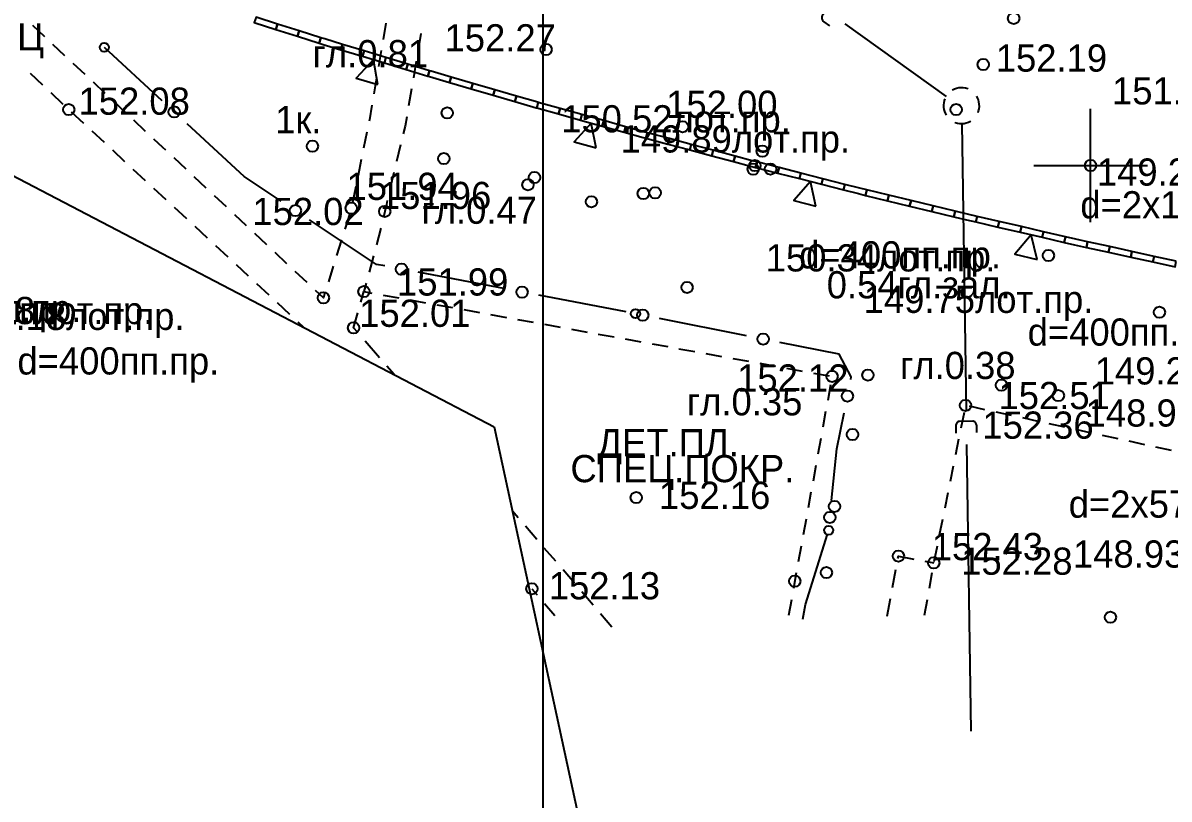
# Model space of a CAD drawing. Header units: metres. Extents: x -2743 to 126, y 13412 to 13916.
# Drawn here: x -1847.1 to -1796.5, y 13572 to 13606.3 of the extents above; entities that cross this region are included whole.
import ezdxf

# ---------------------------------------------------------------- set-up
doc = ezdxf.new("R2010")
doc.units = ezdxf.units.M
for name, color, linetype in [('0_геоподоснова', 7, 'Continuous'), ('output[1-12]_3_ДЖКХ-24_03233kl$0$Красные линии', 7, 'Continuous'), ('output[1-12]_3_ДЖКХ-24_03233pp$0$Водосток проектный', 7, 'Continuous'), ('output[1-12]_3_ДЖКХ-24_03233tp$0$Горизонтали', 7, 'Continuous'), ('output[1-12]_3_ДЖКХ-24_03233tp$0$Граница площадки', 7, 'Continuous'), ('output[1-12]_3_ДЖКХ-24_03233tp$0$Граница улицы', 7, 'Continuous'), ('output[1-12]_3_ДЖКХ-24_03233tp$0$Отдельно стоящее дерево', 7, 'Continuous'), ('output[1-12]_3_ДЖКХ-24_03233tp$0$Пояснительные подписи', 7, 'Continuous'), ('output[1-12]_3_ДЖКХ-24_03233tp$0$Светофоры', 7, 'Continuous'), ('output[1-12]_3_ДЖКХ-24_03233tp$0$Фонари', 7, 'Continuous'), ('output[1-12]_3_ДЖКХ-24_03233up$0$Газопровод', 7, 'Continuous'), ('output[1-12]_3_ДЖКХ-24_03233up$0$Кабели', 7, 'Continuous'), ('output[1-12]_3_ДЖКХ-24_03233up$0$Кабель электрический', 7, 'Continuous'), ('output[1-12]_3_ДЖКХ-24_03233up$0$Теплосеть', 7, 'Continuous'), ('output[1-12]_brd$0$Граница заказа', 7, 'Continuous'), ('output[1-12]_brd$0$Координатные кресты', 7, 'Continuous'), ('output[23]_brd$0$Рамки', 7, 'Continuous')]:
    doc.layers.add(name, color=color, linetype=linetype)

msp = doc.modelspace()

# ---------------------------------------------------------------- linework, layer by layer
at = {"layer": '0_геоподоснова'}
for points in [[(-1800, 13597.5), (-1800, 13602.5)], [(-1802.5, 13600), (-1797.5, 13600)]]:
    msp.add_lwpolyline(points, dxfattribs=at)
at = {"layer": 'output[1-12]_3_ДЖКХ-24_03233kl$0$Красные линии'}
for points in [[(-1835.841, 13606.239), (-1836.794, 13606.541), (-1836.87, 13606.302), (-1835.916, 13606.001), (-1835.841, 13606.239)], [(-1834.887, 13605.938), (-1835.841, 13606.239), (-1835.916, 13606.001), (-1834.963, 13605.699), (-1834.887, 13605.938)], [(-1833.934, 13605.637), (-1834.887, 13605.938), (-1834.963, 13605.699), (-1834.009, 13605.398), (-1833.934, 13605.637)], [(-1833.76, 13605.582), (-1833.934, 13605.637), (-1834.009, 13605.398), (-1833.834, 13605.343), (-1833.051, 13605.105), (-1832.979, 13605.344), (-1833.76, 13605.582)], [(-1832.022, 13605.054), (-1832.979, 13605.344), (-1833.051, 13605.105), (-1832.095, 13604.815), (-1832.022, 13605.054)], [(-1831.428, 13603.567), (-1831.616, 13604.669), (-1832.385, 13603.858), (-1831.428, 13603.567)], [(-1831.065, 13604.763), (-1832.022, 13605.054), (-1832.095, 13604.815), (-1831.138, 13604.524), (-1831.065, 13604.763)], [(-1830.108, 13604.473), (-1831.065, 13604.763), (-1831.138, 13604.524), (-1830.181, 13604.234), (-1830.108, 13604.473)], [(-1829.151, 13604.182), (-1830.108, 13604.473), (-1830.181, 13604.234), (-1829.224, 13603.943), (-1829.151, 13604.182)], [(-1829.074, 13604.159), (-1829.151, 13604.182), (-1829.224, 13603.943), (-1829.146, 13603.919), (-1828.263, 13603.662), (-1828.193, 13603.902), (-1829.074, 13604.159)], [(-1827.233, 13603.623), (-1828.193, 13603.902), (-1828.263, 13603.662), (-1827.303, 13603.383), (-1827.233, 13603.623)], [(-1826.273, 13603.343), (-1827.233, 13603.623), (-1827.303, 13603.383), (-1826.343, 13603.103), (-1826.273, 13603.343)], [(-1825.313, 13603.063), (-1826.273, 13603.343), (-1826.343, 13603.103), (-1825.382, 13602.823), (-1825.313, 13603.063)], [(-1824.373, 13602.79), (-1825.313, 13603.063), (-1825.382, 13602.823), (-1824.442, 13602.549), (-1824.421, 13602.543), (-1824.354, 13602.784), (-1824.373, 13602.79)], [(-1823.391, 13602.515), (-1824.354, 13602.784), (-1824.421, 13602.543), (-1823.458, 13602.275), (-1823.391, 13602.515)], [(-1822.427, 13602.247), (-1823.391, 13602.515), (-1823.458, 13602.275), (-1822.495, 13602.006), (-1822.427, 13602.247)], [(-1821.464, 13601.978), (-1822.427, 13602.247), (-1822.495, 13602.006), (-1821.531, 13601.737), (-1821.464, 13601.978)], [(-1821.8, 13600.774), (-1822.013, 13601.871), (-1822.763, 13601.043), (-1821.8, 13600.774)], [(-1820.501, 13601.709), (-1821.464, 13601.978), (-1821.531, 13601.737), (-1820.568, 13601.468), (-1820.501, 13601.709)], [(-1819.657, 13601.474), (-1820.501, 13601.709), (-1820.568, 13601.468), (-1819.723, 13601.232), (-1819.603, 13601.201), (-1819.539, 13601.442), (-1819.657, 13601.474)], [(-1818.573, 13601.184), (-1819.539, 13601.442), (-1819.603, 13601.201), (-1818.637, 13600.943), (-1818.573, 13601.184)], [(-1817.606, 13600.926), (-1818.573, 13601.184), (-1818.637, 13600.943), (-1817.671, 13600.685), (-1817.606, 13600.926)], [(-1816.64, 13600.669), (-1817.606, 13600.926), (-1817.671, 13600.685), (-1816.705, 13600.427), (-1816.64, 13600.669)], [(-1815.674, 13600.411), (-1816.64, 13600.669), (-1816.705, 13600.427), (-1815.738, 13600.169), (-1815.674, 13600.411)], [(-1814.926, 13600.211), (-1815.674, 13600.411), (-1815.738, 13600.169), (-1814.989, 13599.969), (-1814.77, 13599.913), (-1814.709, 13600.156), (-1814.926, 13600.211)], [(-1813.739, 13599.909), (-1814.709, 13600.156), (-1814.77, 13599.913), (-1813.801, 13599.666), (-1813.739, 13599.909)], [(-1812.77, 13599.662), (-1813.739, 13599.909), (-1813.801, 13599.666), (-1812.832, 13599.42), (-1812.77, 13599.662)], [(-1811.801, 13599.415), (-1812.77, 13599.662), (-1812.832, 13599.42), (-1811.863, 13599.173), (-1811.801, 13599.415)], [(-1812.11, 13598.204), (-1812.348, 13599.296), (-1813.079, 13598.451), (-1812.11, 13598.204)], [(-1810.832, 13599.168), (-1811.801, 13599.415), (-1811.863, 13599.173), (-1810.894, 13598.926), (-1810.832, 13599.168)], [(-1810.181, 13599.002), (-1810.832, 13599.168), (-1810.894, 13598.926), (-1810.241, 13598.759), (-1809.923, 13598.682), (-1809.864, 13598.925), (-1810.181, 13599.002)], [(-1808.892, 13598.689), (-1809.864, 13598.925), (-1809.923, 13598.682), (-1808.951, 13598.446), (-1808.892, 13598.689)], [(-1807.92, 13598.453), (-1808.892, 13598.689), (-1808.951, 13598.446), (-1807.979, 13598.21), (-1807.92, 13598.453)], [(-1806.948, 13598.217), (-1807.92, 13598.453), (-1807.979, 13598.21), (-1807.007, 13597.974), (-1806.948, 13598.217)], [(-1805.977, 13597.982), (-1806.948, 13598.217), (-1807.007, 13597.974), (-1806.036, 13597.739), (-1805.977, 13597.982)], [(-1805.423, 13597.847), (-1805.977, 13597.982), (-1806.036, 13597.739), (-1805.48, 13597.604), (-1805.061, 13597.507), (-1805.005, 13597.751), (-1805.423, 13597.847)], [(-1804.031, 13597.526), (-1805.005, 13597.751), (-1805.061, 13597.507), (-1804.087, 13597.282), (-1804.031, 13597.526)], [(-1803.056, 13597.301), (-1804.031, 13597.526), (-1804.087, 13597.282), (-1803.113, 13597.057), (-1803.056, 13597.301)], [(-1802.082, 13597.076), (-1803.056, 13597.301), (-1803.113, 13597.057), (-1802.138, 13596.832), (-1802.082, 13597.076)], [(-1802.363, 13595.858), (-1802.625, 13596.945), (-1803.337, 13596.083), (-1802.363, 13595.858)], [(-1801.108, 13596.851), (-1802.082, 13597.076), (-1802.138, 13596.832), (-1801.164, 13596.608), (-1801.108, 13596.851)], [(-1800.652, 13596.746), (-1801.108, 13596.851), (-1801.164, 13596.608), (-1800.706, 13596.502), (-1800.187, 13596.388), (-1800.133, 13596.632), (-1800.652, 13596.746)], [(-1799.156, 13596.419), (-1800.133, 13596.632), (-1800.187, 13596.388), (-1799.21, 13596.174), (-1799.156, 13596.419)], [(-1798.18, 13596.205), (-1799.156, 13596.419), (-1799.21, 13596.174), (-1798.233, 13595.961), (-1798.18, 13596.205)], [(-1797.203, 13595.991), (-1798.18, 13596.205), (-1798.233, 13595.961), (-1797.256, 13595.747), (-1797.203, 13595.991)], [(-1796.226, 13595.777), (-1797.203, 13595.991), (-1797.256, 13595.747), (-1796.279, 13595.533), (-1796.226, 13595.777)]]:
    msp.add_lwpolyline(points, close=True, dxfattribs=at)
at = {"layer": 'output[1-12]_3_ДЖКХ-24_03233pp$0$Водосток проектный'}
for points in [[(-1810.979, 13606.921), (-1811.204, 13607.083), (-1811.237, 13607.104), (-1811.265, 13607.115), (-1811.306, 13607.13), (-1811.346, 13607.137), (-1811.381, 13607.136), (-1811.418, 13607.126), (-1811.454, 13607.112), (-1811.476, 13607.094), (-1811.495, 13607.074), (-1811.837, 13606.599), (-1811.848, 13606.576), (-1811.854, 13606.555), (-1811.858, 13606.527), (-1811.855, 13606.502), (-1811.85, 13606.47), (-1811.842, 13606.439), (-1811.824, 13606.409), (-1811.796, 13606.369), (-1811.768, 13606.344), (-1811.517, 13606.163)], [(-1810.833, 13606.248), (-1806.374, 13603.046)], [(-1805.4, 13603.369), (-1805.421, 13603.378), (-1805.517, 13603.407), (-1805.615, 13603.423), (-1805.714, 13603.427), (-1805.813, 13603.419), (-1805.91, 13603.398), (-1806.004, 13603.365), (-1806.093, 13603.321), (-1806.112, 13603.308)], [(-1806.429, 13602.933), (-1806.454, 13602.864), (-1806.477, 13602.767), (-1806.487, 13602.669), (-1806.485, 13602.569), (-1806.47, 13602.471), (-1806.443, 13602.375), (-1806.405, 13602.284), (-1806.368, 13602.221)], [(-1804.908, 13602.703), (-1804.923, 13602.802), (-1804.949, 13602.897), (-1804.988, 13602.989), (-1805.025, 13603.052)], [(-1804.964, 13602.34), (-1804.939, 13602.408), (-1804.916, 13602.505), (-1804.906, 13602.604), (-1804.908, 13602.703)], [(-1805.993, 13601.904), (-1805.971, 13601.894), (-1805.876, 13601.866), (-1805.778, 13601.849), (-1805.679, 13601.845), (-1805.58, 13601.854), (-1805.483, 13601.874), (-1805.389, 13601.907), (-1805.3, 13601.951), (-1805.281, 13601.964)], [(-1805.679, 13601.845), (-1805.492, 13589.195)], [(-1805.016, 13588.213), (-1805.021, 13588.49), (-1805.023, 13588.529), (-1805.031, 13588.559), (-1805.043, 13588.6), (-1805.062, 13588.637), (-1805.083, 13588.664), (-1805.113, 13588.689), (-1805.145, 13588.709), (-1805.173, 13588.715), (-1805.201, 13588.719), (-1805.786, 13588.711), (-1805.811, 13588.706), (-1805.831, 13588.699), (-1805.856, 13588.684), (-1805.874, 13588.668), (-1805.897, 13588.645), (-1805.917, 13588.619), (-1805.931, 13588.587), (-1805.946, 13588.541), (-1805.95, 13588.504), (-1805.945, 13588.194)], [(-1805.47, 13587.695), (-1805.283, 13575.045)]]:
    msp.add_lwpolyline(points, dxfattribs=at)
msp.add_circle((-1805.928, 13602.466), 0.25, dxfattribs=at)
at = {"layer": 'output[1-12]_3_ДЖКХ-24_03233tp$0$Горизонтали'}
for centre in [(-1804.732, 13604.456), (-1845.051, 13602.463), (-1817.99, 13601.71), (-1832.594, 13598.116), (-1831.123, 13597.972), (-1832.035, 13594.437), (-1833.826, 13594.161), (-1832.493, 13592.839), (-1811.399, 13590.694), (-1805.517, 13589.414), (-1820.03, 13585.349), (-1808.475, 13582.768), (-1806.92, 13582.468), (-1824.63, 13581.326), (-1813.044, 13581.663), (-1799.131, 13580.067)]:
    msp.add_circle(centre, 0.25, dxfattribs=at)
at = {"layer": 'output[1-12]_3_ДЖКХ-24_03233tp$0$Граница площадки'}
for points in [[(-1832.168, 13593.974), (-1832.035, 13594.437)], [(-1832.035, 13594.437), (-1831.688, 13594.374)], [(-1831.196, 13594.285), (-1830.502, 13594.159)], [(-1830.01, 13594.07), (-1829.316, 13593.944)], [(-1828.824, 13593.855), (-1828.13, 13593.729)], [(-1827.638, 13593.639), (-1826.944, 13593.514)], [(-1832.309, 13592.625), (-1832.493, 13592.839), (-1832.306, 13593.493)], [(-1826.452, 13593.424), (-1825.758, 13593.298)], [(-1825.266, 13593.209), (-1824.572, 13593.083)], [(-1824.08, 13592.994), (-1823.386, 13592.868)], [(-1822.894, 13592.779), (-1822.199, 13592.653)], [(-1821.707, 13592.564), (-1821.013, 13592.438)], [(-1831.351, 13591.519), (-1831.981, 13592.247)], [(-1820.521, 13592.349), (-1819.827, 13592.223)], [(-1819.335, 13592.134), (-1818.641, 13592.008)], [(-1818.149, 13591.918), (-1817.455, 13591.792)], [(-1816.963, 13591.703), (-1816.269, 13591.577)], [(-1830.709, 13590.776), (-1831.024, 13591.14)], [(-1815.777, 13591.488), (-1815.083, 13591.362)], [(-1814.591, 13591.273), (-1813.897, 13591.147)], [(-1813.405, 13591.058), (-1812.711, 13590.932)], [(-1812.219, 13590.843), (-1811.525, 13590.717)], [(-1811.466, 13590.328), (-1811.592, 13589.634)], [(-1811.682, 13589.142), (-1811.808, 13588.448)], [(-1811.897, 13587.956), (-1812.024, 13587.262)], [(-1812.113, 13586.77), (-1812.24, 13586.076)], [(-1812.329, 13585.584), (-1812.455, 13584.89)], [(-1825.243, 13584.459), (-1825.495, 13584.751)], [(-1824.412, 13583.499), (-1824.916, 13584.081)], [(-1812.545, 13584.398), (-1812.671, 13583.704)], [(-1823.581, 13582.538), (-1824.085, 13583.121)], [(-1812.761, 13583.212), (-1812.887, 13582.518)], [(-1822.755, 13581.572), (-1823.255, 13582.158)], [(-1812.977, 13582.026), (-1813.103, 13581.332)], [(-1824.63, 13581.326), (-1824.4, 13581.057)], [(-1821.932, 13580.604), (-1822.431, 13581.191)], [(-1824.075, 13580.678), (-1823.615, 13580.14)], [(-1813.193, 13580.841), (-1813.319, 13580.146)], [(-1821.108, 13579.637), (-1821.607, 13580.224)]]:
    msp.add_lwpolyline(points, dxfattribs=at)
at = {"layer": 'output[1-12]_3_ДЖКХ-24_03233tp$0$Граница улицы'}
for points in [[(-1831.071, 13606.277), (-1831.193, 13605.564)], [(-1846.111, 13605.679), (-1846.636, 13606.171)], [(-1829.526, 13605.819), (-1829.649, 13605.099)], [(-1845.221, 13604.844), (-1845.746, 13605.337)], [(-1831.337, 13604.715), (-1831.397, 13604.36)], [(-1831.276, 13605.071), (-1831.337, 13604.715)], [(-1844.331, 13604.01), (-1844.856, 13604.502)], [(-1829.794, 13604.247), (-1829.857, 13603.873)], [(-1829.732, 13604.606), (-1829.794, 13604.247)], [(-1846.197, 13603.545), (-1846.734, 13604.052)], [(-1843.441, 13603.175), (-1843.966, 13603.668)], [(-1831.481, 13603.867), (-1831.602, 13603.157)], [(-1845.296, 13602.694), (-1845.833, 13603.201)], [(-1829.941, 13603.38), (-1830.068, 13602.632)], [(-1842.551, 13602.341), (-1843.076, 13602.833)], [(-1831.685, 13602.664), (-1831.797, 13602.008), (-1831.808, 13601.955)], [(-1844.389, 13601.85), (-1844.931, 13602.352)], [(-1830.152, 13602.139), (-1830.22, 13601.74), (-1830.303, 13601.396)], [(-1841.661, 13601.506), (-1842.186, 13601.999)], [(-1843.48, 13601.009), (-1844.022, 13601.511)], [(-1840.77, 13600.672), (-1840.905, 13600.798), (-1841.296, 13601.164)], [(-1831.908, 13601.465), (-1832.053, 13600.76)], [(-1842.572, 13600.167), (-1843.114, 13600.669)], [(-1830.419, 13600.91), (-1830.596, 13600.172)], [(-1839.88, 13599.838), (-1840.406, 13600.33)], [(-1832.153, 13600.27), (-1832.298, 13599.564)], [(-1841.663, 13599.325), (-1842.205, 13599.827)], [(-1830.713, 13599.686), (-1830.889, 13598.948)], [(-1838.99, 13599.003), (-1839.516, 13599.496)], [(-1840.754, 13598.483), (-1841.296, 13598.985)], [(-1838.1, 13598.169), (-1838.626, 13598.661)], [(-1832.398, 13599.075), (-1832.485, 13598.649), (-1832.542, 13598.369)], [(-1839.846, 13597.641), (-1840.388, 13598.143)], [(-1831.006, 13598.462), (-1831.049, 13598.283), (-1831.123, 13597.972), (-1831.174, 13597.722)], [(-1837.21, 13597.334), (-1837.736, 13597.827)], [(-1832.663, 13597.885), (-1832.878, 13597.197)], [(-1838.937, 13596.8), (-1839.479, 13597.302)], [(-1831.296, 13597.238), (-1831.49, 13596.504)], [(-1836.32, 13596.5), (-1836.846, 13596.992)], [(-1833.027, 13596.72), (-1833.241, 13596.033)], [(-1838.028, 13595.958), (-1838.57, 13596.46)], [(-1835.43, 13595.665), (-1835.956, 13596.158)], [(-1837.12, 13595.116), (-1837.662, 13595.618)], [(-1831.617, 13596.021), (-1831.811, 13595.287)], [(-1834.54, 13594.831), (-1835.066, 13595.323)], [(-1833.39, 13595.555), (-1833.605, 13594.868)], [(-1836.211, 13594.274), (-1836.753, 13594.776)], [(-1831.938, 13594.804), (-1832.035, 13594.437)], [(-1833.754, 13594.391), (-1833.826, 13594.161), (-1834.176, 13594.489)], [(-1835.302, 13593.432), (-1835.844, 13593.934)], [(-1834.665, 13592.841), (-1834.936, 13593.092)], [(-1805.581, 13589.097), (-1805.72, 13588.409)], [(-1804.658, 13589.226), (-1805.344, 13589.376)], [(-1803.484, 13588.968), (-1804.17, 13589.119)], [(-1802.31, 13588.711), (-1802.996, 13588.861)], [(-1801.136, 13588.453), (-1801.822, 13588.603)], [(-1799.962, 13588.195), (-1800.648, 13588.346)], [(-1798.788, 13587.938), (-1799.474, 13588.088)], [(-1805.819, 13587.919), (-1805.958, 13587.231)], [(-1797.614, 13587.68), (-1798.3, 13587.831)], [(-1796.44, 13587.423), (-1797.126, 13587.573)], [(-1806.057, 13586.741), (-1806.196, 13586.053)], [(-1806.295, 13585.563), (-1806.434, 13584.875)], [(-1806.533, 13584.385), (-1806.672, 13583.697)], [(-1806.771, 13583.207), (-1806.91, 13582.519)], [(-1808.495, 13582.661), (-1808.475, 13582.768), (-1807.801, 13582.638)], [(-1807.311, 13582.543), (-1806.92, 13582.468)], [(-1808.732, 13581.388), (-1808.586, 13582.169)], [(-1806.999, 13582.027), (-1807.122, 13581.336)], [(-1808.969, 13580.115), (-1808.823, 13580.896)], [(-1807.21, 13580.843), (-1807.333, 13580.152)]]:
    msp.add_lwpolyline(points, dxfattribs=at)
at = {"layer": 'output[1-12]_3_ДЖКХ-24_03233tp$0$Отдельно стоящее дерево'}
for centre in [(-1803.394, 13606.491), (-1824.007, 13605.117), (-1824.007, 13605.117), (-1828.363, 13602.317), (-1834.31, 13600.85), (-1814.474, 13600.632), (-1828.515, 13600.302), (-1814.803, 13599.992), (-1824.52, 13599.471), (-1814.873, 13599.839), (-1814.116, 13599.84), (-1824.805, 13599.152), (-1822.012, 13598.402), (-1819.72, 13598.764), (-1819.197, 13598.795), (-1801.861, 13596.03), (-1817.792, 13594.622), (-1796.971, 13593.524), (-1809.819, 13590.753), (-1810.499, 13588.131), (-1811.294, 13584.959), (-1811.648, 13582.04)]:
    msp.add_circle(centre, 0.25, dxfattribs=at)
at = {"layer": 'output[1-12]_3_ДЖКХ-24_03233tp$0$Светофоры'}
for centre in [(-1803.934, 13590.308), (-1801.425, 13589.846)]:
    msp.add_circle(centre, 0.25, dxfattribs=at)
at = {"layer": 'output[1-12]_3_ДЖКХ-24_03233tp$0$Фонари'}
for centre in [(-1843.487, 13605.216), (-1820.066, 13593.46), (-1811.554, 13583.909)]:
    msp.add_circle(centre, 0.2, dxfattribs=at)
at = {"layer": 'output[1-12]_3_ДЖКХ-24_03233up$0$Кабели'}
for points in [[(-1843.487, 13605.216), (-1840.951, 13602.872)], [(-1839.85, 13601.854), (-1837.314, 13599.51)], [(-1835.684, 13598.426), (-1837.314, 13599.51)], [(-1831.119, 13595.567), (-1831.489, 13595.637), (-1834.435, 13597.596)], [(-1825.801, 13594.553), (-1829.646, 13595.286)], [(-1820.483, 13593.539), (-1824.328, 13594.272)], [(-1815.173, 13592.486), (-1819.011, 13593.25)], [(-1810.578, 13590.562), (-1810.555, 13590.681), (-1811.085, 13591.673), (-1813.702, 13592.193)], [(-1811.422, 13585.221), (-1811.193, 13587.498), (-1810.873, 13589.091)], [(-1812.694, 13579.979), (-1812.57, 13580.626), (-1811.608, 13583.735)]]:
    msp.add_lwpolyline(points, dxfattribs=at)
for centre in [(-1840.401, 13602.363), (-1835.06, 13598.011), (-1830.383, 13595.427), (-1825.065, 13594.413), (-1819.747, 13593.396), (-1814.437, 13592.34), (-1810.726, 13589.827), (-1811.497, 13584.474)]:
    msp.add_circle(centre, 0.25, dxfattribs=at)
at = {"layer": 'output[1-12]_brd$0$Граница заказа'}
msp.add_lwpolyline([(-2346.581, 13797.271), (-2166.599, 13756.435), (-2146.461, 13744.448), (-2137.057, 13735.438), (-2116.083, 13730.556), (-2106.947, 13730.964), (-2106.947, 13685.73), (-2024.861, 13668.702), (-2016.466, 13689.267), (-1943.717, 13663.309), (-1875.376, 13614.096), (-1826.303, 13588.476), (-1816.168, 13541.725), (-1765.892, 13527.485), (-1735.115, 13529.544), (-1686.146, 13524.756), (-1676.411, 13564.262), (-1525.599, 13535.005), (-1412.062, 13512.979), (-1427.758, 13454.715), (-1407.548, 13450.243), (-1398.752, 13489.999), (-1344.683, 13479.798), (-1272.603, 13462.997)], dxfattribs=at)
at = {"layer": 'output[1-12]_brd$0$Координатные кресты'}
msp.add_circle((-1800, 13600), 0.25, dxfattribs=at)
at = {"layer": 'output[23]_brd$0$Рамки'}
msp.add_lwpolyline([(-2074.156, 13548.586), (-2074.156, 13798.586), (-1824.156, 13798.586), (-1824.156, 13548.586), (-2074.156, 13548.586)], dxfattribs=at)

# ---------------------------------------------------------------- texts
at = {"layer": 'output[1-12]_3_ДЖКХ-24_03233pp$0$Водосток проектный'}
for s, p in [('150.52лот.пр.', (-1823.341, 13601.459)), ('149.89лот.пр.', (-1820.728, 13600.571)), ('149.89лот.пр.', (-1820.728, 13600.571)), ('d=400пп.пр.', (-1812.852, 13595.457)), ('d=400пп.пр.', (-1812.852, 13595.457)), ('150.34лот.пр.', (-1814.325, 13595.324)), ('149.75лот.пр.', (-1810.006, 13593.495)), ('149.75лот.пр.', (-1810.006, 13593.495)), ('150.48лот.пр.', (-1855.154, 13592.997)), ('d=400пп.пр.', (-1853.395, 13593.094)), ('150.28лот.пр.', (-1851.443, 13593)), ('150.18лот.пр.', (-1850.072, 13592.744)), ('d=400пп.пр.', (-1802.776, 13592.052)), ('d=400пп.пр.', (-1847.313, 13590.778))]:
    msp.add_text(s, height=1.2, dxfattribs=at).set_placement(p)
at = {"layer": 'output[1-12]_3_ДЖКХ-24_03233tp$0$Горизонтали'}
for s, p in [('152.27', (-1828.483, 13605.031)), ('152.19', (-1804.183, 13604.139)), ('152.08', (-1844.62, 13602.238)), ('152.00', (-1818.712, 13602.1)), ('151.94', (-1832.804, 13598.48)), ('151.96', (-1831.333, 13598.078)), ('152.02', (-1836.956, 13597.371)), ('151.99', (-1830.58, 13594.261)), ('152.01', (-1832.248, 13592.881)), ('152.12', (-1815.585, 13590.025)), ('152.51', (-1804.064, 13589.251)), ('152.36', (-1804.775, 13587.946)), ('152.16', (-1819.03, 13584.849)), ('152.43', (-1807.006, 13582.587)), ('152.28', (-1805.708, 13581.944)), ('152.13', (-1823.89, 13580.859))]:
    msp.add_text(s, height=1.2, dxfattribs=at).set_placement(p)
at = {"layer": 'output[1-12]_3_ДЖКХ-24_03233tp$0$Граница площадки'}
msp.add_text('СПЕЦ.ПОКР.', height=1.2, dxfattribs=at).set_placement((-1822.933, 13586.027))
at = {"layer": 'output[1-12]_3_ДЖКХ-24_03233tp$0$Граница улицы'}
msp.add_text('Ц', height=1.2, dxfattribs=at).set_placement((-1847.324, 13605.076))
at = {"layer": 'output[1-12]_3_ДЖКХ-24_03233tp$0$Пояснительные подписи'}
msp.add_text('ДЕТ.ПЛ.', height=1.2, dxfattribs=at).set_placement((-1821.744, 13587.168))
at = {"layer": 'output[1-12]_3_ДЖКХ-24_03233up$0$Газопровод'}
msp.add_text('151.00в.тр.', height=1.2, dxfattribs=at).set_placement((-1799.059, 13602.693))
at = {"layer": 'output[1-12]_3_ДЖКХ-24_03233up$0$Кабели'}
for s, p in [('1к.', (-1835.951, 13601.421)), ('гл.0.47', (-1829.499, 13597.427)), ('гл.0.38', (-1808.402, 13590.579)), ('гл.0.35', (-1817.8, 13588.976))]:
    msp.add_text(s, height=1.2, dxfattribs=at).set_placement(p)
at = {"layer": 'output[1-12]_3_ДЖКХ-24_03233up$0$Кабель электрический'}
for s, p in [('гл.0.81', (-1834.3, 13604.333)), ('0.54гл.зал.', (-1811.635, 13594.138))]:
    msp.add_text(s, height=1.2, dxfattribs=at).set_placement(p)
at = {"layer": 'output[1-12]_3_ДЖКХ-24_03233up$0$Теплосеть'}
for s, p in [('149.24о.тр.', (-1799.725, 13599.11)), ('d=2x133б.к.', (-1800.455, 13597.666)), ('149.22о.тр.', (-1799.82, 13590.338)), ('148.96о.тр.', (-1800.22, 13588.481)), ('d=2x57б.к.', (-1800.967, 13584.462)), ('148.93о.тр.', (-1800.778, 13582.26))]:
    msp.add_text(s, height=1.2, dxfattribs=at).set_placement(p)

doc.saveas('drawing.dxf')
